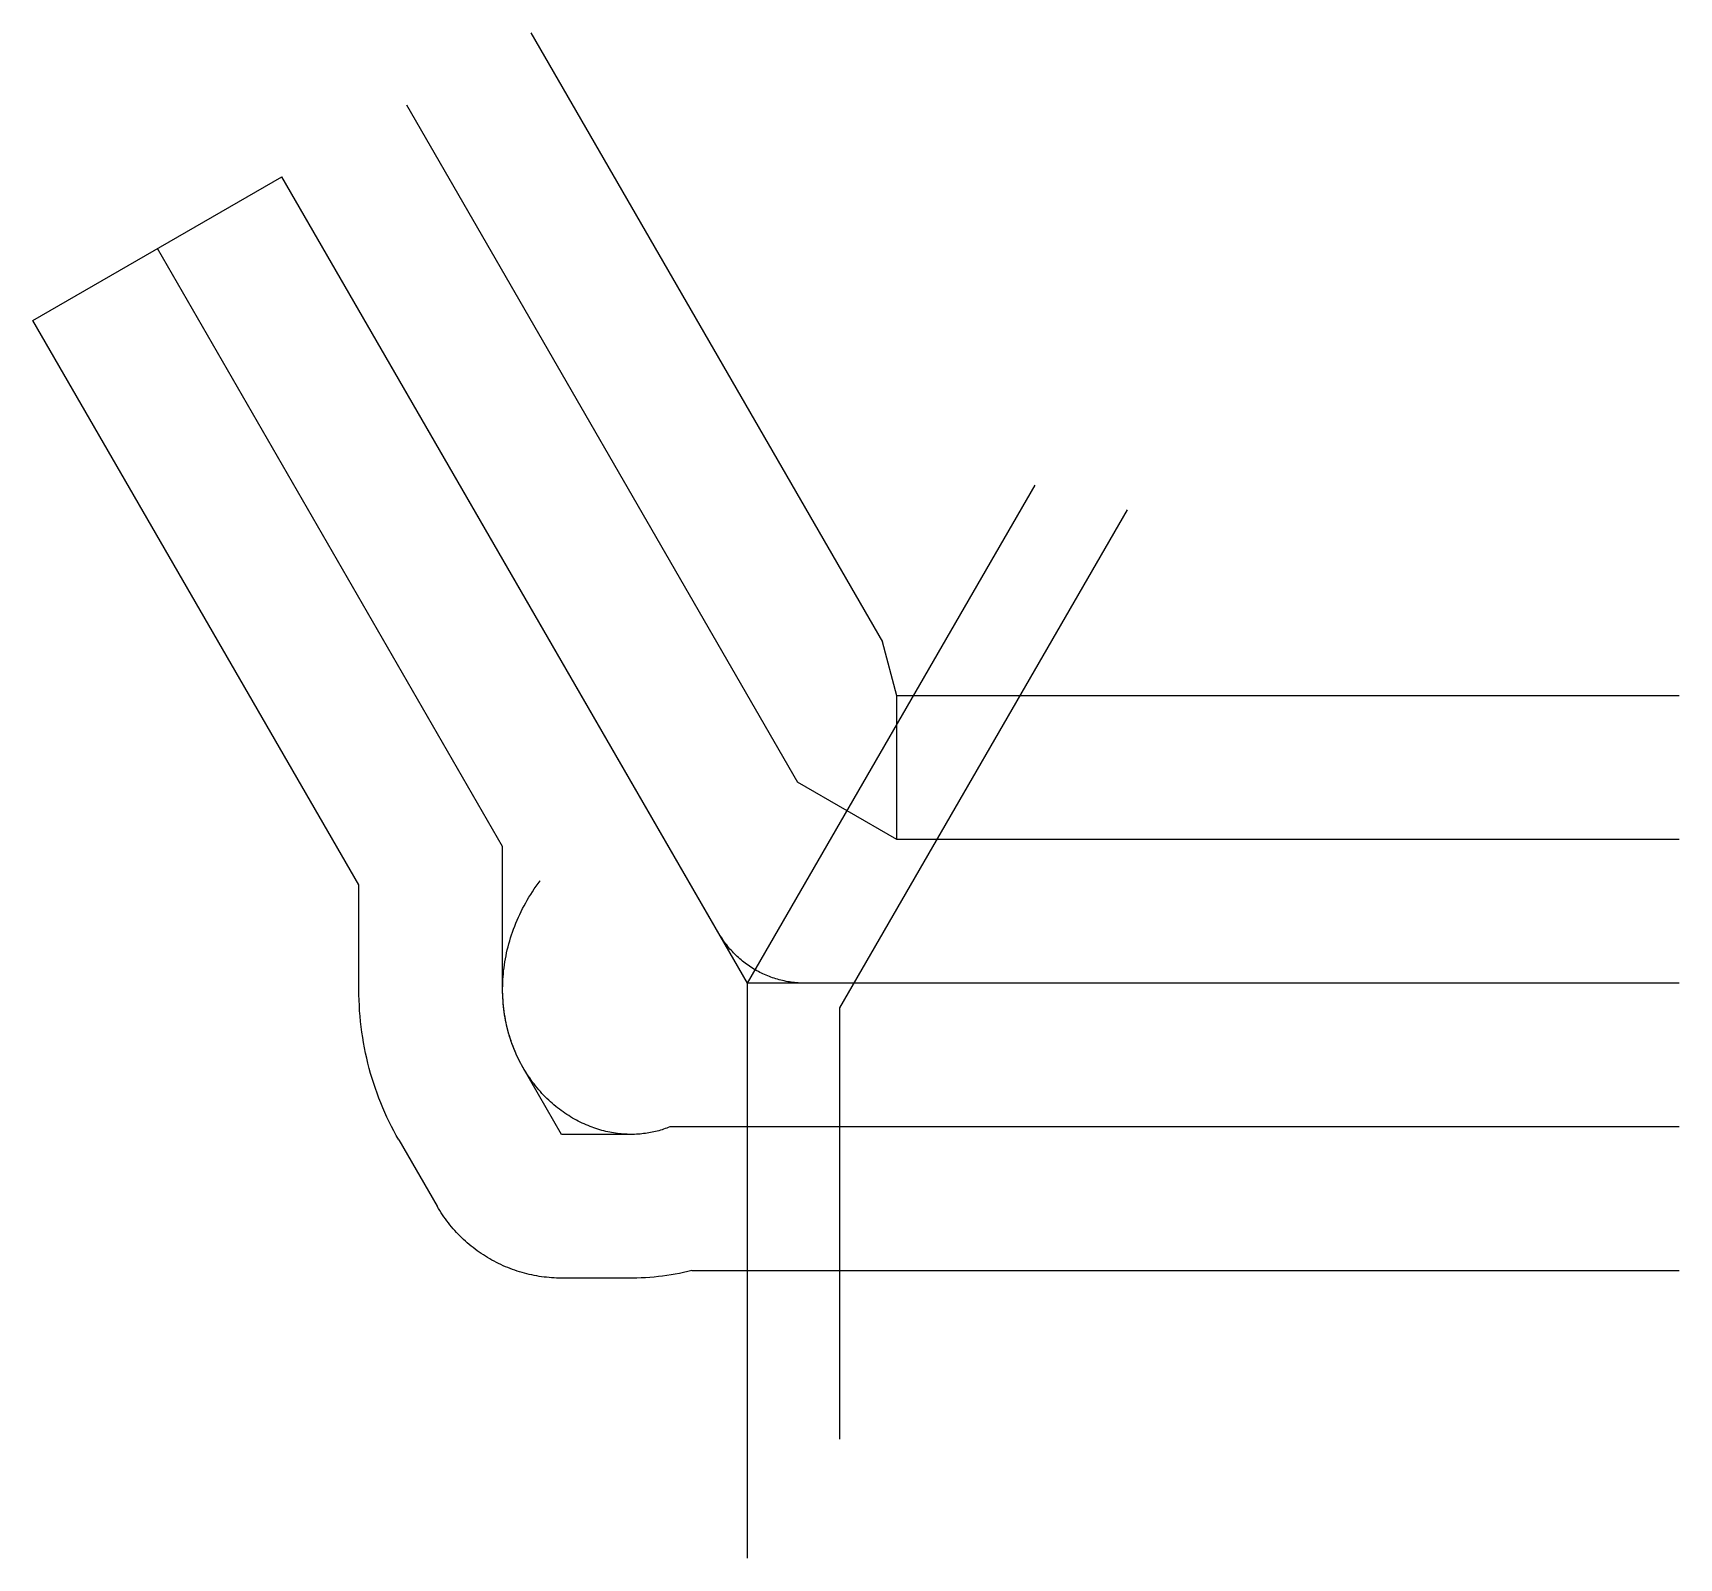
# Model space of a CAD drawing. Header units: metres. Extents: x -11510 to 15000, y -9260 to 15305.
import ezdxf

# ---------------------------------------------------------------- set-up
doc = ezdxf.new("R2010")
doc.units = ezdxf.units.M

msp = doc.modelspace()

# ---------------------------------------------------------------- linework, layer by layer
at = {"color": 1}
for p, q in [((-3490, 15305), (2173, 5496)), ((-5495, 14148), (802, 3240)), ((-11510, 10675), (-7500, 12990)), ((0, 0), (-7500, 12990)), ((-3945, 2203), (-9505, 11833)), ((-6260, 1583), (-11510, 10675)), ((2405, 4630), (2173, 5496)), ((15000, 4630), (2405, 4630)), ((2405, 2315), (2405, 4630)), ((2405, 2315), (802, 3240)), ((-3945, -98), (-3945, 2203)), ((15000, 2315), (2405, 2315)), ((-6260, -98), (-6260, 1583)), ((15000, 0), (0, 0)), ((-2995, -2436), (-3613, -1364)), ((15000, -2315), (-1255, -2315)), ((-5618, -2522), (-5000, -3593)), ((-1873, -2436), (-2995, -2436)), ((-1873, -4751), (-2995, -4751)), ((-899, -4630), (15000, -4630))]:
    msp.add_line(p, q, dxfattribs=at)
for points in [[(15000, 0), (923, 0), (895, 0), (867, 1), (840, 2), (812, 4), (784, 6), (756, 9), (728, 12), (701, 16), (673, 20), (646, 24), (618, 29), (591, 35), (564, 41), (536, 47), (509, 54), (482, 62), (456, 70), (429, 78), (403, 87), (376, 96), (350, 106), (324, 116), (298, 127), (273, 138), (247, 150), (222, 162), (197, 174), (173, 187), (148, 200), (124, 214), (100, 228), (76, 243), (52, 258), (29, 273), (6, 289), (-17, 305), (-39, 322), (-61, 339), (-83, 356), (-105, 374), (-126, 392), (-147, 411), (-167, 430), (-188, 449), (-207, 468), (-227, 488), (-246, 509), (-265, 529), (-284, 550), (-302, 571), (-319, 593), (-337, 615), (-354, 637), (-370, 659), (-387, 682), (-402, 705), (-418, 728), (-433, 752), (-447, 775), (-462, 800), (-462, 800), (-7500, 12990)], [(0, -9260), (0, 0), (4630, 8019)], [(6112, 7622), (1482, -397), (1482, -7342)], [(-1255, -2315), (-1279, -2325), (-1303, -2334), (-1328, -2343), (-1353, -2352), (-1378, -2360), (-1404, -2368), (-1430, -2376), (-1456, -2383), (-1482, -2390), (-1509, -2396), (-1536, -2402), (-1564, -2407), (-1591, -2412), (-1619, -2417), (-1647, -2421), (-1676, -2424), (-1704, -2427), (-1733, -2430), (-1762, -2432), (-1792, -2434), (-1821, -2435), (-1851, -2436), (-1881, -2436), (-1911, -2435), (-1942, -2434), (-1972, -2433), (-2003, -2431), (-2034, -2428), (-2065, -2425), (-2096, -2421), (-2127, -2417), (-2158, -2412), (-2190, -2407), (-2221, -2401), (-2253, -2394), (-2284, -2387), (-2316, -2379), (-2348, -2371), (-2379, -2362), (-2411, -2353), (-2443, -2342), (-2475, -2332), (-2506, -2320), (-2538, -2308), (-2570, -2295), (-2601, -2282), (-2633, -2268), (-2664, -2254), (-2696, -2239), (-2727, -2223), (-2758, -2206), (-2789, -2189), (-2820, -2172), (-2851, -2153), (-2882, -2134), (-2912, -2115), (-2942, -2094), (-2972, -2074), (-3002, -2052), (-3032, -2030), (-3061, -2007), (-3090, -1984), (-3119, -1960), (-3147, -1935), (-3176, -1910), (-3204, -1884), (-3231, -1858), (-3259, -1831), (-3285, -1803), (-3312, -1775), (-3338, -1746), (-3364, -1716), (-3390, -1686), (-3415, -1656), (-3439, -1624), (-3463, -1593), (-3487, -1560), (-3510, -1527), (-3533, -1494), (-3555, -1460), (-3577, -1425), (-3598, -1390), (-3619, -1354), (-3639, -1318), (-3659, -1281), (-3678, -1244), (-3697, -1207), (-3715, -1168), (-3732, -1130), (-3749, -1091), (-3765, -1051), (-3781, -1011), (-3796, -970), (-3810, -930), (-3823, -888), (-3836, -846), (-3849, -804), (-3860, -762), (-3871, -719), (-3881, -676), (-3891, -632), (-3899, -588), (-3907, -544), (-3915, -499), (-3921, -454), (-3927, -409), (-3932, -363), (-3936, -318), (-3939, -272), (-3942, -225), (-3944, -179), (-3945, -132), (-3945, -85), (-3944, -38), (-3943, 9), (-3941, 57), (-3937, 104), (-3933, 152), (-3929, 200), (-3923, 248), (-3916, 295), (-3909, 344), (-3901, 392), (-3891, 440), (-3881, 488), (-3870, 536), (-3859, 584), (-3846, 632), (-3832, 680), (-3818, 728), (-3803, 776), (-3786, 824), (-3769, 872), (-3751, 919), (-3732, 966), (-3712, 1014), (-3692, 1061), (-3670, 1108), (-3647, 1154), (-3624, 1201), (-3600, 1247), (-3574, 1293), (-3548, 1338), (-3521, 1384), (-3494, 1429), (-3465, 1473), (-3435, 1518), (-3405, 1561), (-3373, 1605), (-3341, 1648), (-3341, 1648)], [(-5618, -2522), (-5658, -2451), (-5698, -2379), (-5736, -2306), (-5772, -2232), (-5808, -2158), (-5842, -2082), (-5875, -2006), (-5907, -1929), (-5938, -1852), (-5967, -1774), (-5995, -1695), (-6021, -1615), (-6047, -1535), (-6071, -1454), (-6093, -1373), (-6114, -1291), (-6134, -1209), (-6152, -1126), (-6169, -1042), (-6185, -958), (-6199, -874), (-6212, -789), (-6223, -704), (-6233, -618), (-6241, -532), (-6248, -446), (-6253, -360), (-6257, -273), (-6259, -186), (-6260, -98)], [(-3613, -1364), (-3634, -1328), (-3654, -1292), (-3673, -1255), (-3692, -1217), (-3710, -1179), (-3727, -1141), (-3744, -1102), (-3761, -1062), (-3776, -1022), (-3791, -982), (-3806, -941), (-3820, -900), (-3833, -858), (-3845, -816), (-3857, -774), (-3868, -731), (-3878, -688), (-3888, -644), (-3897, -600), (-3905, -556), (-3913, -512), (-3919, -467), (-3925, -422), (-3930, -376), (-3935, -331), (-3939, -285), (-3941, -238), (-3943, -192), (-3945, -145), (-3945, -98)], [(-1255, -2315), (-1279, -2325), (-1303, -2334), (-1328, -2343), (-1353, -2352), (-1378, -2360), (-1404, -2368), (-1430, -2376), (-1456, -2383), (-1482, -2390), (-1509, -2396), (-1536, -2402), (-1564, -2407), (-1591, -2412), (-1619, -2417), (-1647, -2421), (-1676, -2424), (-1704, -2427), (-1733, -2430), (-1762, -2432), (-1792, -2434), (-1821, -2435), (-1851, -2436), (-1873, -2436)], [(-2995, -4751), (-3035, -4750), (-3076, -4749), (-3116, -4748), (-3156, -4745), (-3197, -4742), (-3237, -4738), (-3277, -4734), (-3317, -4728), (-3357, -4722), (-3397, -4716), (-3437, -4708), (-3476, -4700), (-3516, -4691), (-3555, -4682), (-3594, -4672), (-3633, -4661), (-3672, -4650), (-3710, -4637), (-3748, -4625), (-3787, -4611), (-3824, -4597), (-3862, -4582), (-3899, -4567), (-3936, -4551), (-3973, -4534), (-4010, -4516), (-4046, -4498), (-4082, -4480), (-4117, -4461), (-4152, -4441), (-4187, -4420), (-4222, -4399), (-4256, -4377), (-4289, -4355), (-4323, -4332), (-4356, -4309), (-4388, -4285), (-4420, -4260), (-4452, -4235), (-4483, -4209), (-4514, -4183), (-4544, -4156), (-4574, -4129), (-4603, -4101), (-4632, -4073), (-4660, -4044), (-4688, -4015), (-4715, -3985), (-4742, -3955), (-4768, -3924), (-4794, -3893), (-4819, -3861), (-4844, -3829), (-4868, -3797), (-4891, -3764), (-4914, -3730), (-4936, -3697), (-4958, -3663), (-4979, -3628), (-5000, -3593)], [(-899, -4630), (-965, -4646), (-1031, -4661), (-1098, -4675), (-1165, -4688), (-1233, -4699), (-1301, -4710), (-1369, -4719), (-1438, -4727), (-1507, -4734), (-1576, -4740), (-1646, -4744), (-1716, -4748), (-1786, -4750), (-1856, -4751), (-1873, -4751)]]:
    msp.add_lwpolyline(points, dxfattribs=at)

doc.saveas('drawing.dxf')
